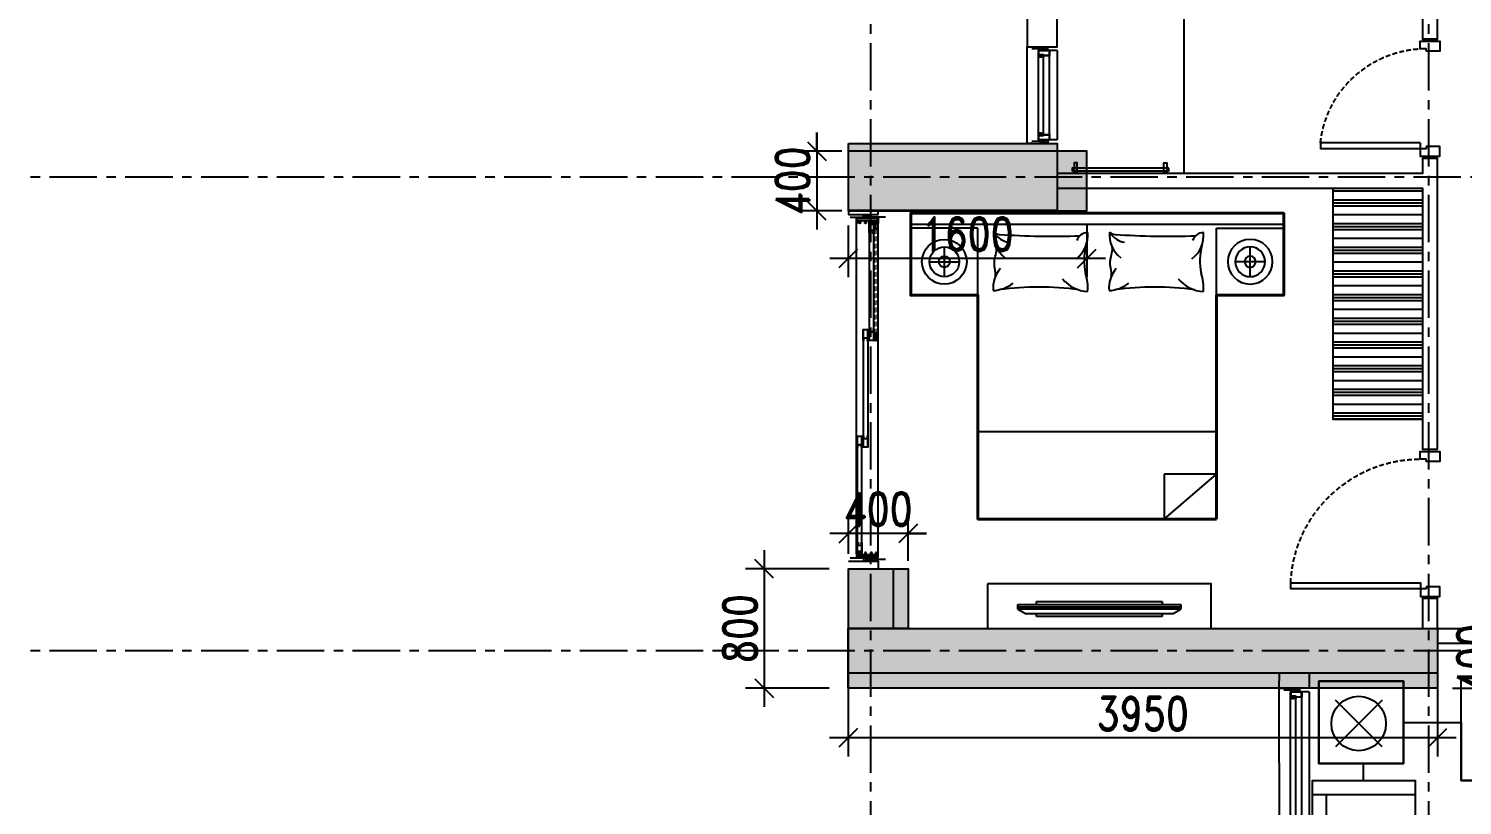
# Model space of a CAD drawing. Header units: millimetres. Extents: x 2061841 to 105821645, y -77612 to 48520811.
# Drawn here: x 105418332 to 105427943, y 48495724 to 48500930 of the extents above; entities that cross this region are included whole.
import ezdxf

# ---------------------------------------------------------------- set-up
doc = ezdxf.new("R2010")
doc.units = ezdxf.units.MM
doc.header["$LTSCALE"] = 10
doc.header["$MEASUREMENT"] = 0
doc.linetypes.add('xa_type A_Seventh floor plan$0$HIDDEN2', pattern=[4.7625, 3.175, -1.5875])
doc.linetypes.add('XR_type A_TYP_GRID$0$CENTER', pattern=[50.8, 31.75, -6.35, 6.35, -6.35])
for name, color, linetype in [('AS-COLS', 2, 'Continuous'), ('DIM', 8, 'Continuous'), ('S-OPENING', 6, 'Continuous'), ('xa_type A_Seventh floor plan$0$A-DOOR', 6, 'Continuous'), ('xa_type A_Seventh floor plan$0$A-ELEV-HIDN', 54, 'xa_type A_Seventh floor plan$0$HIDDEN2'), ('xa_type A_Seventh floor plan$0$A-FURN-MOVE', 54, 'Continuous'), ('xa_type A_Seventh floor plan$0$A-FURN-MOVE-RefEdit0', 54, 'Continuous'), ('xa_type A_Seventh floor plan$0$A-GLAZ-FRAM', 74, 'Continuous'), ('xa_type A_Seventh floor plan$0$A-WALL', 3, 'Continuous'), ('xa_type A_Seventh floor plan$0$A-WALL-CILL', 140, 'Continuous'), ('xa_type A_Seventh floor plan$0$A-WALL-FNSH', 8, 'Continuous'), ('xa_type A_Seventh floor plan$0$AP-SANR-FIXT', 74, 'Continuous'), ('xa_type A_Seventh floor plan$0$xb_type d_second fl_typ_fl$0$A-DOOR', 8, 'Continuous'), ('xa_type A_Seventh floor plan$0$xb_type d_second fl_typ_fl$0$A-WALL', 8, 'Continuous'), ('xa_type A_Seventh floor plan$0$xr_TDT02_Toilet_01_settingout$0$A-ELEV-FINE', 8, 'Continuous'), ('xa_type A_Seventh floor plan$0$xr_TDT02_Toilet_01_settingout$0$A-FLOR-LEVL', 200, 'Continuous'), ('XR_type A_TYP_COL$0$AS-COLS', 2, 'Continuous'), ('XR_type A_TYP_COL$0$AS-COLS-PATT', 253, 'Continuous'), ('XR_type A_TYP_GRID$0$AS-GRID', 24, 'XR_type A_TYP_GRID$0$CENTER')]:
    doc.layers.add(name, color=color, linetype=linetype)
doc.layers.add('S-STRCOL HATCH', color=33, linetype='Continuous', lineweight=9)
doc.layers.add('xa_type A_Seventh floor plan$0$M-WHITE', color=7, linetype='Continuous', lineweight=40)
doc.styles.add('200', font='romand.shx', dxfattribs={"width": 0.8, "height": 225})
doc.dimstyles.new('GR1', dxfattribs={"dimtxt": 225, "dimasz": 125, "dimexe": 125, "dimexo": 100, "dimgap": 50, "dimtad": 1, "dimdec": 0, "dimzin": 3, "dimdsep": 46, "dimtxsty": '200', "dimblk1": 'OBLIQUE', "dimblk2": 'OBLIQUE', "dimsah": 1, "dimcen": 0.0625, "dimdle": 125, "dimclrd": 3, "dimclre": 3, "dimclrt": 2, "dimadec": 0, "dimazin": 0, "dimtfac": 1, "dimtdec": 0, "dimtix": 1, "dimtmove": 0, "dimatfit": 3, "dimfxl": 1, "dimtolj": 1, "dimtzin": 0, "dimarcsym": 0})

# ---------------------------------------------------------------- blocks, each defined once
blk = doc.blocks.new('xa_type A_Seventh floor plan$0$xb_type d_second fl_typ_fl$0$Door frame 100wall')
blk.add_lwpolyline([(-80, 75), (-65, 75), (-65, 115), (-15, 115), (-15, -15), (-80, -15)], close=True)
at = {"layer": 'xa_type A_Seventh floor plan$0$xb_type d_second fl_typ_fl$0$A-WALL'}
blk.add_line((0, 0), (0, 100), dxfattribs=at)
blk = doc.blocks.new('xa_type A_Seventh floor plan$0$xb_type d_second fl_typ_fl$0$bedroom door')
blk.add_lwpolyline([(105.1, -983.9), (105.1, -115), (65.1, -115), (65.1, -983.9), (105.1, -983.9)])
at = {"layer": 'xa_type A_Seventh floor plan$0$A-ELEV-HIDN'}
blk.add_arc((65.1, -115), 869.9, 272.63566, 0, dxfattribs=at)
at = {"rotation": 180}
blk.add_blockref('xa_type A_Seventh floor plan$0$xb_type d_second fl_typ_fl$0$Door frame 100wall', (0, 0), dxfattribs=at)
at = {"xscale": -1, "rotation": 180}
blk.add_blockref('xa_type A_Seventh floor plan$0$xb_type d_second fl_typ_fl$0$Door frame 100wall', (1000, 0), dxfattribs=at)
blk = doc.blocks.new('xa_type A_Seventh floor plan$0$xb_type d_second fl_typ_fl$0$toilet door')
at = {"layer": 'xa_type A_Seventh floor plan$0$A-ELEV-HIDN'}
blk.add_arc((-1763.3, 7052.9), 711.1, 96.47028, 177.00714, dxfattribs=at)
at = {"layer": 'xa_type A_Seventh floor plan$0$xb_type d_second fl_typ_fl$0$A-DOOR'}
for p, q in [((-1843.4, 7090), (-1843.4, 7759.4)), ((-1843.4, 7759.4), (-1803.4, 7759.4)), ((-1803.4, 7090), (-1803.4, 7759.4)), ((-1843.4, 7090), (-1803.4, 7090))]:
    blk.add_line(p, q, dxfattribs=at)
at = {"layer": 'xa_type A_Seventh floor plan$0$xb_type d_second fl_typ_fl$0$A-DOOR', "xscale": -1}
blk.add_blockref('xa_type A_Seventh floor plan$0$xb_type d_second fl_typ_fl$0$Door frame 100wall', (-2538.4, 6975), dxfattribs=at)
at = {"layer": 'xa_type A_Seventh floor plan$0$xb_type d_second fl_typ_fl$0$A-DOOR'}
blk.add_blockref('xa_type A_Seventh floor plan$0$xb_type d_second fl_typ_fl$0$Door frame 100wall', (-1738.4, 6975), dxfattribs=at)
blk = doc.blocks.new('xa_type A_Seventh floor plan$0$Win clip')
for points in [[(14, 1.1), (14, 9), (17.6, 9), (17.6, 7.8), (18.8, 7.8), (18.8, 9), (20, 9), (20, 10.2), (0, 10.2), (0, 0), (3.4, 0), (3.4, -1.2), (2, -1.2), (2, -2.4), (4.6, -2.4), (4.6, 0), (16.8, 0), (16.8, -1.2), (15.4, -1.2), (15.4, -2.4), (18, -2.4), (18, 1.1)], [(1.2, 9), (12.7, 9), (12.7, 1.1), (1.2, 1.1)]]:
    blk.add_lwpolyline(points, close=True)
at = {"layer": 'Defpoints'}
blk.add_line((28, 2.7), (22, 2.7), dxfattribs=at)
blk = doc.blocks.new('*U311')
for p, q in [((70.2, 100), (590, 100)), ((60, 25), (590, 25)), ((70.4, 65.3), (590.2, 65.3))]:
    blk.add_line(p, q)
at = {"color": 251}
for p, q in [((0, 87.5), (25, 87.5)), ((25, 87.5), (0, 37.5)), ((0, 87.5), (25, 37.5)), ((25, 37.5), (0, 37.5)), ((650, 87.5), (625, 87.5)), ((625, 87.5), (650, 37.5)), ((650, 87.5), (625, 37.5)), ((625, 37.5), (650, 37.5))]:
    blk.add_line(p, q, dxfattribs=at)
for points in [[(62.5, 70), (62.5, 66.5), (55, 66.5), (55, 85.3), (58.8, 85.3), (58.8, 83.6), (60, 83.6), (60, 88.4), (58.8, 88.4), (58.8, 86.7), (55, 86.7), (55, 98.7), (58.8, 98.7), (58.8, 97), (60, 97), (60, 100), (25, 100), (25, 25), (60, 25), (60, 65.3), (70, 65.3), (70, 70)], [(587.5, 70), (587.5, 66.5), (595, 66.5), (595, 85.3), (591.2, 85.3), (591.2, 83.6), (590, 83.6), (590, 88.4), (591.2, 88.4), (591.2, 86.7), (595, 86.7), (595, 98.7), (591.2, 98.7), (591.2, 97), (590, 97), (590, 100), (625, 100), (625, 25), (590, 25), (590, 65.3), (580, 65.3), (580, 70)], [(69, 69), (67.8, 69), (67.8, 70), (70, 70), (67.8, 70), (67.8, 69), (69, 69), (69, 66.5), (63.5, 66.5), (63.5, 69)], [(581, 69), (582.2, 69), (582.2, 70), (580, 70), (582.2, 70), (582.2, 69), (581, 69), (581, 66.5), (586.5, 66.5), (586.5, 69)]]:
    blk.add_lwpolyline(points)
for points in [[(58.8, 26.2), (26.2, 26.2), (26.2, 98.8), (53.8, 98.8), (53.8, 65.3), (58.8, 65.3)], [(591.2, 26.2), (623.8, 26.2), (623.8, 98.8), (596.2, 98.8), (596.2, 65.3), (591.2, 65.3)], [(64.7, 80), (64.7, 79), (63.5, 79), (64.7, 79), (64.7, 80), (62.5, 80)], [(585.3, 80), (585.3, 79), (586.5, 79), (585.3, 79), (585.3, 80), (587.5, 80)]]:
    blk.add_lwpolyline(points, close=True)
at = {"layer": 'xa_type A_Seventh floor plan$0$A-WALL-CILL'}
blk.add_line((625, -25), (25, -25), dxfattribs=at)
blk.add_lwpolyline([(0, 145.1), (0, 175.1), (650, 175.1), (650, 145.1)], dxfattribs=at)
at = {"layer": 'xa_type A_Seventh floor plan$0$A-WALL-FNSH'}
for p, q in [((14.8, 87.5), (14.8, 145.1)), ((635.2, 87.5), (635.2, 145.1)), ((25, -25), (25, 35)), ((625, -25), (625, 35))]:
    blk.add_line(p, q, dxfattribs=at)
at = {"rotation": 270}
blk.add_blockref('xa_type A_Seventh floor plan$0$Win clip', (60, 100), dxfattribs=at)
at = {"xscale": -1, "rotation": 90}
blk.add_blockref('xa_type A_Seventh floor plan$0$Win clip', (590, 100), dxfattribs=at)
blk = doc.blocks.new('xa_type A_Seventh floor plan$0$Alframe Door 3T+W')
for p, q in [((35, 145.7), (0, 145.7)), ((0, 145.7), (0, 0)), ((1.3, 2), (1.3, 143.7)), ((1.3, 143.7), (16.1, 143.7)), ((16.1, 143.7), (16.1, 2)), ((18, 129.5), (18, 144.2)), ((18, 144.2), (35, 144.2)), ((34.1, 129.5), (18, 129.5)), ((18, 90), (18, 119.5)), ((18, 119.5), (34.1, 119.5)), ((35, 144.2), (35, 145.7)), ((0, 0), (35, 0)), ((16.1, 2), (1.3, 2)), ((34.1, 90), (18, 90)), ((18, 50.5), (18, 80)), ((18, 80), (34.1, 80)), ((34.1, 50.5), (18, 50.5)), ((18, 16.9), (18, 40.5)), ((18, 40.5), (34.1, 40.5)), ((34.8, 16.9), (18, 16.9)), ((18, 1.5), (18, 11.1)), ((18, 11.1), (34.8, 11.1)), ((35, 1.5), (18, 1.5)), ((35, 0), (35, 1.5))]:
    blk.add_line(p, q)
for centre, start, end in [((22.8, 124.5), 336, 24), ((22.8, 85), 336, 24), ((22.8, 45.5), 336, 24), ((22.8, 14), 346.32448, 13.67552)]:
    blk.add_arc(centre, 12.3, start, end)
blk = doc.blocks.new('xa_type A_Seventh floor plan$0$Alframe Win shutter wmesh')
for points in [[(7.5, -46), (7.5, 0), (4.5, 0), (4.5, -1.2), (6.2, -1.2), (6.2, -13.1), (-6.2, -13.1), (-6.2, -1.2), (-4.5, -1.2), (-4.5, 0), (-7.5, 0), (-7.5, -50), (-1, -50), (-1, -48), (-2, -48), (-2, -49), (-6.2, -49), (-6.2, -46)], [(6.2, -14.1), (-6.2, -14.1), (-6.2, -45), (6.2, -45)]]:
    blk.add_lwpolyline(points, close=True)
blk = doc.blocks.new('xa_type A_Seventh floor plan$0$Al frame Door shutter 1')
blk.add_lwpolyline([(8, -60), (15, -60), (15, 15), (8, 15), (8, 13.5), (13.5, 13.5), (13.5, 0), (-13.5, 0), (-13.5, 13.5), (-8, 13.5), (-8, 15), (-15, 15), (-15, -60), (-8, -60), (-8, -58.5), (-13.5, -58.5), (-13.5, -45), (13.5, -45), (13.5, -58.5), (8, -58.5), (8, -60)])
blk.add_lwpolyline([(-13.5, -43.5), (13.5, -43.5), (13.5, -1.5), (-13.5, -1.5)], close=True)
blk = doc.blocks.new('xa_type A_Seventh floor plan$0$Al frame Door shutter 2')
for p, q in [((-8, 75), (-15, 75)), ((-13.5, 60), (-13.5, 73.5)), ((-13.5, 73.5), (-8, 73.5)), ((13.5, 60), (-13.5, 60)), ((13.5, 58.5), (-13.5, 58.5)), ((-13.5, 58.5), (-13.5, 1.5)), ((-13.5, 1.5), (13.5, 1.5)), ((-8, 73.5), (-8, 75)), ((15, 75), (8, 75)), ((8, 75), (8, 73.5)), ((8, 73.5), (13.5, 73.5)), ((13.5, 73.5), (13.5, 60)), ((13.5, 1.5), (13.5, 58.5)), ((15, 34.5), (15, 75)), ((15, 34.5), (18.5, 34.5)), ((19, 33.2), (15, 33.2)), ((21.3, 37.3), (18.5, 34.5)), ((22.2, 36.4), (19, 33.2)), ((22.2, 36.4), (21.3, 37.3))]:
    blk.add_line(p, q)
blk.add_lwpolyline([(-15, 75), (-15, 0), (15, 0), (15, 33.2)])
blk = doc.blocks.new('*U313')
for p, q in [((49.9, 178.8), (2275.1, 178.8)), ((123.9, 172.6), (764.2, 172.6)), ((123.9, 142.6), (764.2, 142.6)), ((1479.6, 133.1), (839.2, 133.1)), ((1479.6, 103.1), (839.2, 103.1)), ((49.9, 33.1), (2266.1, 33.1)), ((2201.1, 93.6), (1554.6, 93.6)), ((2201.1, 63.6), (1554.6, 63.6))]:
    blk.add_line(p, q)
at = {"linetype": 'xa_type A_Seventh floor plan$0$HIDDEN2'}
for p, q in [((1525.6, 54.6), (2230.1, 54.6)), ((2226.1, 39.6), (1529.6, 39.6))]:
    blk.add_line(p, q, dxfattribs=at)
at = {"color": 251}
for points in [[(25, 80.9), (0, 80.9), (25, 130.9), (0, 130.9), (25, 80.9), (25, 130.9)], [(2300, 80.9), (2325, 80.9), (2300, 130.9), (2325, 130.9), (2300, 80.9), (2300, 130.9)]]:
    blk.add_lwpolyline(points, dxfattribs=at)
at = {"layer": 'xa_type A_Seventh floor plan$0$A-WALL-FNSH'}
for p, q in [((20, 130.9), (20, 220)), ((2305, 130.9), (2305, 220)), ((15, 80.9), (15, -15)), ((2310, 80.9), (2310, -15))]:
    blk.add_line(p, q, dxfattribs=at)
blk.add_blockref('xa_type A_Seventh floor plan$0$Alframe Door 3T+W', (25, 33.1))
at = {"xscale": -1}
for name, p, rotation in [('xa_type A_Seventh floor plan$0$Al frame Door shutter 1', (63.9, 157.6), 90), ('xa_type A_Seventh floor plan$0$Al frame Door shutter 2', (839.2, 157.6), 90), ('xa_type A_Seventh floor plan$0$Al frame Door shutter 2', (764.2, 118.1), 270), ('xa_type A_Seventh floor plan$0$Al frame Door shutter 2', (1554.6, 118.1), 90), ('xa_type A_Seventh floor plan$0$Al frame Door shutter 2', (1479.6, 78.6), 270), ('xa_type A_Seventh floor plan$0$Al frame Door shutter 1', (2261.1, 78.6), 270), ('xa_type A_Seventh floor plan$0$Alframe Win shutter wmesh', (2276.1, 47.1), 270)]:
    blk.add_blockref(name, p, dxfattribs=dict(at, rotation=rotation))
blk.add_blockref('xa_type A_Seventh floor plan$0$Alframe Door 3T+W', (2300, 33.1), dxfattribs=at)
at = {"rotation": 90.00000000000001}
blk.add_blockref('xa_type A_Seventh floor plan$0$Alframe Win shutter wmesh', (1479.6, 47.1), dxfattribs=at)
blk = doc.blocks.new('*U338')
for p, q in [((70.2, 100.1), (940, 100.1)), ((60, 25.1), (940, 25.1)), ((70.4, 65.4), (940.2, 65.4))]:
    blk.add_line(p, q)
at = {"color": 251}
for p, q in [((0, 87.6), (25, 87.6)), ((25, 87.6), (0, 37.6)), ((0, 87.6), (25, 37.6)), ((25, 37.6), (0, 37.6)), ((1000, 87.6), (975, 87.6)), ((975, 87.6), (1000, 37.6)), ((1000, 87.6), (975, 37.6)), ((975, 37.6), (1000, 37.6))]:
    blk.add_line(p, q, dxfattribs=at)
for points in [[(62.5, 70.1), (62.5, 66.6), (55, 66.6), (55, 85.3), (58.8, 85.3), (58.8, 83.6), (60, 83.6), (60, 88.4), (58.8, 88.4), (58.8, 86.7), (55, 86.7), (55, 98.8), (58.8, 98.8), (58.8, 97.1), (60, 97.1), (60, 100.1), (25, 100.1), (25, 25.1), (60, 25.1), (60, 65.4), (70, 65.4), (70, 70.1)], [(937.5, 70.1), (937.5, 66.6), (945, 66.6), (945, 85.3), (941.2, 85.3), (941.2, 83.6), (940, 83.6), (940, 88.4), (941.2, 88.4), (941.2, 86.7), (945, 86.7), (945, 98.8), (941.2, 98.8), (941.2, 97.1), (940, 97.1), (940, 100.1), (975, 100.1), (975, 25.1), (940, 25.1), (940, 65.4), (930, 65.4), (930, 70.1)], [(69, 69.1), (67.8, 69.1), (67.8, 70.1), (70, 70.1), (67.8, 70.1), (67.8, 69.1), (69, 69.1), (69, 66.6), (63.5, 66.6), (63.5, 69.1)], [(931, 69.1), (932.2, 69.1), (932.2, 70.1), (930, 70.1), (932.2, 70.1), (932.2, 69.1), (931, 69.1), (931, 66.6), (936.5, 66.6), (936.5, 69.1)]]:
    blk.add_lwpolyline(points)
for points in [[(58.8, 26.3), (26.2, 26.3), (26.2, 98.9), (53.8, 98.9), (53.8, 65.4), (58.8, 65.4)], [(941.2, 26.3), (973.8, 26.3), (973.8, 98.9), (946.2, 98.9), (946.2, 65.4), (941.2, 65.4)], [(64.7, 80.1), (64.7, 79.1), (63.5, 79.1), (64.7, 79.1), (64.7, 80.1), (62.5, 80.1)], [(935.3, 80.1), (935.3, 79.1), (936.5, 79.1), (935.3, 79.1), (935.3, 80.1), (937.5, 80.1)]]:
    blk.add_lwpolyline(points, close=True)
at = {"layer": 'xa_type A_Seventh floor plan$0$A-WALL-CILL'}
blk.add_line((975, -25), (25, -25), dxfattribs=at)
blk.add_lwpolyline([(0, 145.1), (0, 175.1), (1000, 175.1), (1000, 145.1)], dxfattribs=at)
at = {"layer": 'xa_type A_Seventh floor plan$0$A-WALL-FNSH'}
for p, q in [((14.8, 87.6), (14.8, 145.1)), ((985.2, 87.6), (985.2, 145.1)), ((25, -25), (25, 35.1)), ((975, -25), (975, 35.1))]:
    blk.add_line(p, q, dxfattribs=at)
at = {"rotation": 270}
blk.add_blockref('xa_type A_Seventh floor plan$0$Win clip', (60, 100.1), dxfattribs=at)
at = {"xscale": -1, "rotation": 90}
blk.add_blockref('xa_type A_Seventh floor plan$0$Win clip', (940, 100.1), dxfattribs=at)
blk = doc.blocks.new('xa_type A_Seventh floor plan$0$Bedside table')
for p, q in [((-450, 450), (0, 450)), ((-450, 0), (-450, 450)), ((0, 0), (0, 450)), ((-450, 0), (0, 0))]:
    blk.add_line(p, q)
at = {"color": 251}
for p, q in [((-225, 325), (-225, 125)), ((-325, 225), (-125, 225))]:
    blk.add_line(p, q, dxfattribs=at)
for radius in [150, 100]:
    blk.add_circle((-225, 225), radius)
blk.add_circle((-225, 225), 37.5, dxfattribs=at)
blk = doc.blocks.new('xa_type A_Seventh floor plan$0$Pillow')
for points in [[(-254.4, 186.2, 0.065269), (275.2, 185.2, 0.040806)], [(303.5, 98, 0.101), (306.6, 40.5, -0.12192), (301.4, -49.1, 0.102959), (296.1, -98.2, 0.088453)], [(-304.2, -110.6, 0.11294), (-300.1, 74.6)]]:
    blk.add_lwpolyline(points, format="xyb")
for centre, radius, start, end in [((-8.6, 173.2), 307.7, 175.30484, 198.69419), ((-332.4, -45.4), 244.4, 40.4189, 85.9871), ((334.2, -52), 244.4, 94.0129, 127.59606), ((124.3, 171.9), 193.9, 318.55745, 5.88998), ((-122.5, -178.1), 193.9, 126.5711, 185.88998), ((122.8, -181.7), 192.3, 354.52265, 52.54401), ((-319.9, -115.8), 82.2, 273.18077, 340.45945), ((-80.7, -5019.4), 4847.2, 85.77055, 92.16008), ((191.3, -274.1), 143.3, 34.17586, 80.68806), ((274.9, -245.5), 60.2, 49.09906, 88.1629)]:
    blk.add_arc(centre, radius, start, end)
blk = doc.blocks.new('xa_type A_Seventh floor plan$0$Bed Queensize')
at = {"color": 251}
for p, q in [((-100, -1250), (-100, 1250)), ((-350, 1125), (-350, 925)), ((-1487.3, 800), (-1487.3, -800))]:
    blk.add_line(p, q, dxfattribs=at)
blk.add_lwpolyline([(-1773.9, -448.9), (-2075, -448.9), (-1773.9, -800)], close=True, dxfattribs=at)
at = {"layer": 'xa_type A_Seventh floor plan$0$A-FURN-MOVE-RefEdit0'}
for p, q in [((-575, 1250), (-125, 1250)), ((-125, 800), (-125, 1250)), ((-450, 1025), (-250, 1025)), ((-575, 800), (-125, 800))]:
    blk.add_line(p, q, dxfattribs=at)
for radius in [150, 100, 37.5]:
    blk.add_circle((-350, 1025), radius, dxfattribs=at)
at = {"layer": 'xa_type A_Seventh floor plan$0$M-WHITE'}
blk.add_lwpolyline([(-2075, -800), (-2075, 800), (-575, 800), (-575, 1250), (-25, 1250), (-25, -1250), (-575, -1250), (-575, -800)], close=True, dxfattribs=at)
at = {"layer": 'xa_type A_Seventh floor plan$0$A-FURN-MOVE-RefEdit0', "rotation": 90}
for p in [(-351.8, 379.7), (-351.8, -396.7)]:
    blk.add_blockref('xa_type A_Seventh floor plan$0$Pillow', p, dxfattribs=at)
at = {"layer": 'xa_type A_Seventh floor plan$0$A-FURN-MOVE-RefEdit0', "xscale": -0.9999999999999999, "rotation": 180}
blk.add_blockref('xa_type A_Seventh floor plan$0$Bedside table', (-125, -800), dxfattribs=at)
blk = doc.blocks.new('xa_type A_Seventh floor plan$0$tv')
for p, q in [((-500.5, 0), (-500.5, -20.1)), ((339.9, 0), (-500.5, 0)), ((339.9, -20.1), (339.9, 0)), ((-626.3, -50.3), (-576, -20.1)), ((465.7, -50.3), (-626.3, -50.3)), ((-626.3, -50.3), (-626.3, -80.5)), ((465.7, -50.3), (-626.3, -50.3)), ((-626.3, -65.4), (465.7, -65.4)), ((-626.3, -80.5), (465.7, -80.5)), ((-576, -20.1), (415.4, -20.1)), ((-500.5, -80.5), (-500.5, -100.6)), ((339.9, -100.6), (339.9, -80.5)), ((415.4, -20.1), (465.7, -50.3)), ((465.7, -80.5), (465.7, -50.3)), ((-500.5, -100.6), (339.9, -100.6))]:
    blk.add_line(p, q)
blk = doc.blocks.new('xa_type A_Seventh floor plan$0$xr_TDT02_Toilet_01_settingout$0$i dont know')
at = {"layer": 'xa_type A_Seventh floor plan$0$AP-SANR-FIXT', "ltscale": 0.2}
blk.add_lwpolyline([(19553.3, 3403), (20203.3, 3403), (20203.3, 3422.5), (19553.3, 3422.5)], close=True, dxfattribs=at)
at = {"layer": 'xa_type A_Seventh floor plan$0$AP-SANR-FIXT', "ltscale": 0.2, "elevation": 0}
for points in [[(19568.4, 3434), (19588.3, 3434), (19588.3, 3368.5), (19568.4, 3368.5)], [(20188.3, 3434), (20168.5, 3434), (20168.5, 3368.5), (20188.3, 3368.5)]]:
    blk.add_lwpolyline(points, close=True, dxfattribs=at)
blk = doc.blocks.new('xa_type A_Seventh floor plan$0$drsf')
at = {"layer": 'xa_type A_Seventh floor plan$0$A-FURN-MOVE'}
for p, q in [((5040393.1, 3532375.7, 0), (5040393.1, 3533068.7, 0)), ((5040393.1, 3532375.7, 0), (5040393.1, 3533068.7, 0)), ((5040393.1, 3532375.7, 0), (5040393.1, 3533068.7, 0)), ((5042210.8, 3532375.7, 0), (5042210.7, 3533068.7, 0)), ((5042304.2, 3532375.7, 0), (5042304.2, 3533068.6, 0)), ((5040393.1, 3532975.2, 0), (5042210.7, 3532975.1, 0)), ((5040999, 3532375.7, 0), (5040999, 3532975.2, 0)), ((5041604.8, 3532375.7, 0), (5041604.9, 3532975.1, 0)), ((5039769.6, 3532600.7, 0), (5039456.7, 3532913.6, 0)), ((5039769.7, 3532913.6, 0), (5039456.7, 3532600.7, 0)), ((5039301.4, 3532373.9, 0), (5039301.4, 3531431.1, 0)), ((5042210.7, 3532375.6, 0), (5040299.6, 3532375.8, 0)), ((5039301.4, 3532280.4, 0), (5039994.4, 3532280.4, 0)), ((5039394.9, 3532280.4), (5039394.9, 3531524.6, 0)), ((5039994.3, 3531224.5, 0), (5039994.4, 3531830.4, 0)), ((5039994.3, 3531524.5, 0), (5039301.4, 3531524.6, 0)), ((5039301.3, 3530638.2, 0), (5039301.4, 3531431.1, 0)), ((5039301.4, 3531431.1, 0), (5039994.3, 3531431, 0)), ((5039301.4, 3531431.1, 0), (5039994.3, 3531431, 0)), ((5039994.3, 3531337.5, 0), (5039301.4, 3531337.6, 0)), ((5039394.9, 3530731.7), (5039394.9, 3531337.6, 0)), ((5039301.3, 3530731.7, 0), (5039994.3, 3530731.7, 0)), ((5039994.3, 3530638.2, 0), (5039301.3, 3530638.2, 0))]:
    blk.add_line(p, q, dxfattribs=at)
at = {"layer": 'xa_type A_Seventh floor plan$0$A-FURN-MOVE', "elevation": 0}
for points in [[(5040299.6, 3532375.8), (5040299.6, 3533068.7), (5042304.2, 3533068.6), (5042304.2, 3532375.6)], [(5039345.4, 3532488.6), (5039914.5, 3532488.6), (5039914.6, 3533041.5), (5039345.5, 3533041.5)], [(5039914.5, 3532488.6), (5039345.4, 3532488.6), (5039345.5, 3533041.5), (5039914.6, 3533041.5)], [(5039345.5, 3533041.5), (5039914.6, 3533041.5), (5039914.5, 3532488.6), (5039345.4, 3532488.6)], [(5039994.3, 3530638.2), (5039994.4, 3532373.9), (5039301.4, 3532373.9), (5039301.3, 3530638.2)], [(5040367.4, 3531911), (5040367.3, 3530661), (5041634.4, 3530660.9), (5041634.5, 3531910.9)], [(5040367.4, 3531911), (5041634.5, 3531910.9), (5041634.4, 3530660.9), (5040367.3, 3530661)], [(5040392.3, 3531886), (5040392.3, 3530686), (5041609.5, 3530685.9), (5041609.5, 3531885.9)]]:
    blk.add_lwpolyline(points, close=True, dxfattribs=at)
for points in [[(5042187, 3530133.5), (5039644.9, 3530133.6), (5039644.9, 3530638.2), (5039994.3, 3530638.2), (5039994.4, 3532373.9), (5039645, 3532373.9), (5039645, 3532488.6), (5039914.5, 3532488.6), (5039914.5, 3532765), (5040299.6, 3532765), (5040299.6, 3532375.8), (5041885.3, 3532375.7), (5041885.3, 3532375.7), (5042187.1, 3532375.6), (5042187.1, 3531683.8), (5041999.3, 3531683.8, 0.414214), (5041949.3, 3531633.8), (5041949.3, 3531283.8, 0.414214), (5041999.3, 3531233.8), (5042187.1, 3531233.8), (5042187, 3530913.3), (5041999.3, 3530913.3, 0.414214), (5041949.2, 3530863.3), (5041949.2, 3530513.3, 0.414214), (5041999.2, 3530463.3), (5042187, 3530463.3)], [(5041999.3, 3531233.8), (5042349.3, 3531233.8, 0.414214), (5042399.3, 3531283.8), (5042399.3, 3531633.8, 0.414214), (5042349.3, 3531683.8), (5041999.3, 3531683.8, 0.414214), (5041949.3, 3531633.8), (5041949.3, 3531283.8, 0.414214)], [(5041999.3, 3531233.8), (5042349.3, 3531233.8, 0.414214), (5042399.3, 3531283.8), (5042399.3, 3531633.8, 0.414214), (5042349.3, 3531683.8), (5041999.3, 3531683.8, 0.414214), (5041949.3, 3531633.8), (5041949.3, 3531283.8, 0.414214)], [(5041999.2, 3530463.3), (5042349.2, 3530463.3, 0.414214), (5042399.2, 3530513.3), (5042399.2, 3530863.3, 0.414214), (5042349.3, 3530913.3), (5041999.3, 3530913.3, 0.414214), (5041949.2, 3530863.3), (5041949.2, 3530513.3, 0.414214)], [(5041999.2, 3530463.3), (5042349.2, 3530463.3, 0.414214), (5042399.2, 3530513.3), (5042399.2, 3530863.3, 0.414214), (5042349.3, 3530913.3), (5041999.3, 3530913.3, 0.414214), (5041949.2, 3530863.3), (5041949.2, 3530513.3, 0.414214)]]:
    blk.add_lwpolyline(points, format="xyb", close=True, dxfattribs=at)
blk.add_lwpolyline([(5040417.3, 3531861), (5040417.3, 3530711), (5041584.5, 3530710.9), (5041584.5, 3531860.9), (5040417.3, 3531861)], dxfattribs=at)
at = {"layer": 'xa_type A_Seventh floor plan$0$A-FURN-MOVE'}
blk.add_circle((5039613.2, 3532757.1, 0), 182.9, dxfattribs=at)
blk = doc.blocks.new('_Oblique')
at = {"color": 0, "linetype": 'ByBlock', "lineweight": -2}
blk.add_line((-0.5, -0.5), (0.5, 0.5), dxfattribs=at)
blk = doc.blocks.new('*D394')
at = {"layer": 'Defpoints', "color": 0, "transparency": 16777216}
for p in [(874.4, 17897.3), (4824.2, 17897.3), (874.4, 17285.8)]:
    blk.add_point(p, dxfattribs=at)
at = {"layer": 'DIM', "color": 3, "lineweight": -2, "transparency": 16777216}
for p, q in [((874.4, 17797.3), (874.4, 17160.8)), ((4824.2, 17797.3), (4824.2, 17160.8)), ((4949.2, 17285.8), (749.4, 17285.8))]:
    blk.add_line(p, q, dxfattribs=at)
at = {"layer": 'DIM', "color": 3, "linetype": 'ByBlock', "lineweight": -2, "transparency": 16777216, "xscale": 125, "yscale": 125, "zscale": 125, "rotation": 180}
blk.add_blockref('_Oblique', (874.4, 17285.8), dxfattribs=at)
at = {"layer": 'DIM', "color": 3, "linetype": 'ByBlock', "lineweight": -2, "transparency": 16777216, "xscale": 125, "yscale": 125, "zscale": 125}
blk.add_blockref('_Oblique', (4824.2, 17285.8), dxfattribs=at)
at = {"layer": 'DIM', "color": 2, "transparency": 16777216, "insert": (2849.3, 17448.3), "char_height": 225, "attachment_point": 5, "style": '200'}
blk.add_mtext('\\A1;3950', dxfattribs=at)
blk = doc.blocks.new('*D395')
at = {"layer": 'Defpoints', "color": 0, "transparency": 16777216}
for p in [(874.7, 18657.2), (874.7, 18420), (1274.7, 18373.2)]:
    blk.add_point(p, dxfattribs=at)
at = {"layer": 'DIM', "color": 3, "lineweight": -2, "transparency": 16777216}
for p, q in [((874.7, 18520), (874.7, 18782.2)), ((1274.7, 18473.2), (1274.7, 18782.2)), ((1399.7, 18657.2), (749.7, 18657.2)), ((874.7, 18657.2), (749.7, 18657.2)), ((1274.7, 18657.2), (1399.7, 18657.2))]:
    blk.add_line(p, q, dxfattribs=at)
at = {"layer": 'DIM', "color": 3, "linetype": 'ByBlock', "lineweight": -2, "transparency": 16777216, "xscale": 125, "yscale": 125, "zscale": 125}
blk.add_blockref('_Oblique', (874.7, 18657.2), dxfattribs=at)
at = {"layer": 'DIM', "color": 3, "linetype": 'ByBlock', "lineweight": -2, "transparency": 16777216, "xscale": 125, "yscale": 125, "zscale": 125, "rotation": 180}
blk.add_blockref('_Oblique', (1274.7, 18657.2), dxfattribs=at)
at = {"layer": 'DIM', "color": 2, "transparency": 16777216, "insert": (1074.7, 18819.7), "char_height": 225, "attachment_point": 5, "style": '200'}
blk.add_mtext('\\A1;400', dxfattribs=at)
blk = doc.blocks.new('*D396')
at = {"layer": 'Defpoints', "color": 0, "transparency": 16777216}
for p in [(845.4, 18420), (310.8, 17620), (845.4, 17620)]:
    blk.add_point(p, dxfattribs=at)
at = {"layer": 'DIM', "color": 3, "lineweight": -2, "transparency": 16777216}
for p, q in [((310.8, 18545), (310.8, 17495)), ((745.4, 18420), (185.8, 18420)), ((745.4, 17620), (185.8, 17620))]:
    blk.add_line(p, q, dxfattribs=at)
at = {"layer": 'DIM', "color": 3, "linetype": 'ByBlock', "lineweight": -2, "transparency": 16777216, "xscale": 125, "yscale": 125, "zscale": 125}
for p, rotation in [((310.8, 18420), 90), ((310.8, 17620), 270)]:
    blk.add_blockref('_Oblique', p, dxfattribs=dict(at, rotation=rotation))
at = {"layer": 'DIM', "color": 2, "transparency": 16777216, "insert": (148.3, 18020), "char_height": 225, "attachment_point": 5, "rotation": 90, "style": '200'}
blk.add_mtext('\\A1;800', dxfattribs=at)
blk = doc.blocks.new('*D397')
at = {"layer": 'Defpoints', "color": 0, "transparency": 16777216}
for p in [(874.5, 20820), (2474.5, 20820), (874.5, 20500)]:
    blk.add_point(p, dxfattribs=at)
at = {"layer": 'DIM', "color": 3, "lineweight": -2, "transparency": 16777216}
for p, q in [((874.5, 20720), (874.5, 20375)), ((2474.5, 20720), (2474.5, 20375)), ((2599.5, 20500), (749.5, 20500))]:
    blk.add_line(p, q, dxfattribs=at)
at = {"layer": 'DIM', "color": 3, "linetype": 'ByBlock', "lineweight": -2, "transparency": 16777216, "xscale": 125, "yscale": 125, "zscale": 125, "rotation": 180}
blk.add_blockref('_Oblique', (874.5, 20500), dxfattribs=at)
at = {"layer": 'DIM', "color": 3, "linetype": 'ByBlock', "lineweight": -2, "transparency": 16777216, "xscale": 125, "yscale": 125, "zscale": 125}
blk.add_blockref('_Oblique', (2474.5, 20500), dxfattribs=at)
at = {"layer": 'DIM', "color": 2, "transparency": 16777216, "insert": (1674.5, 20662.5), "char_height": 225, "attachment_point": 5, "style": '200'}
blk.add_mtext('\\A1;1600', dxfattribs=at)
blk = doc.blocks.new('*D398')
at = {"layer": 'Defpoints', "color": 0, "transparency": 16777216}
for p in [(931.7, 21220), (663, 20820), (931.7, 20820)]:
    blk.add_point(p, dxfattribs=at)
at = {"layer": 'DIM', "color": 3, "lineweight": -2, "transparency": 16777216}
for p, q in [((663, 21345), (663, 20695)), ((663, 21220), (663, 21345)), ((831.7, 21220), (538, 21220)), ((831.7, 20820), (538, 20820)), ((663, 20820), (663, 20695))]:
    blk.add_line(p, q, dxfattribs=at)
at = {"layer": 'DIM', "color": 3, "linetype": 'ByBlock', "lineweight": -2, "transparency": 16777216, "xscale": 125, "yscale": 125, "zscale": 125}
for p, rotation in [((663, 21220), 270), ((663, 20820), 90)]:
    blk.add_blockref('_Oblique', p, dxfattribs=dict(at, rotation=rotation))
at = {"layer": 'DIM', "color": 2, "transparency": 16777216, "insert": (500.5, 21020), "char_height": 225, "attachment_point": 5, "rotation": 90, "style": '200'}
blk.add_mtext('\\A1;400', dxfattribs=at)
blk = doc.blocks.new('*D451')
at = {"layer": 'Defpoints', "color": 0, "transparency": 16777216}
for p in [(4824.2, 18019.9), (5230.6, 18019.9), (4824.2, 17619.9)]:
    blk.add_point(p, dxfattribs=at)
at = {"layer": 'DIM', "color": 3, "lineweight": -2, "transparency": 16777216}
for p, q in [((5230.6, 17494.9), (5230.6, 18144.9)), ((5230.6, 18019.9), (5230.6, 18144.9)), ((4924.2, 18019.9), (5355.6, 18019.9)), ((4924.2, 17619.9), (5355.6, 17619.9)), ((5230.6, 17619.9), (5230.6, 17494.9))]:
    blk.add_line(p, q, dxfattribs=at)
at = {"layer": 'DIM', "color": 3, "linetype": 'ByBlock', "lineweight": -2, "transparency": 16777216, "xscale": 125, "yscale": 125, "zscale": 125}
for p, rotation in [((5230.6, 18019.9), 270), ((5230.6, 17619.9), 90)]:
    blk.add_blockref('_Oblique', p, dxfattribs=dict(at, rotation=rotation))
at = {"layer": 'DIM', "color": 2, "transparency": 16777216, "insert": (5068.1, 17819.9), "char_height": 225, "attachment_point": 5, "rotation": 90, "style": '200'}
blk.add_mtext('\\A1;400', dxfattribs=at)
blk = doc.blocks.new('G$CDE8A9FAD')
at = {"layer": 'S-STRCOL HATCH'}
h = blk.add_hatch(color=256, dxfattribs=at)
h.dxf.hatch_style = 1
h.paths.add_polyline_path([(874.5, 20820), (2474.5, 20820), (2474.5, 21220), (874.5, 21220), (874.5, 20820)])
h = blk.add_hatch(color=256, dxfattribs=at)
h.dxf.hatch_style = 1
h.paths.add_polyline_path([(874.7, 18019.9), (874.7, 18420), (1274.7, 18420), (1274.7, 18019.9), (874.7, 18019.9)])
h = blk.add_hatch(color=256, dxfattribs=at)
h.dxf.hatch_style = 1
h.paths.add_polyline_path([(4824.2, 17619.9), (874.4, 17619.9), (874.4, 18019.9), (4824.2, 18019.9), (4824.2, 17619.9)])
at = {"layer": 'AS-COLS', "color": 1, "elevation": 0}
for points in [[(874.5, 20820), (2474.5, 20820), (2474.5, 21220), (874.5, 21220)], [(874.7, 18019.9), (874.7, 18420), (1274.7, 18420), (1274.7, 18019.9)], [(4824.2, 17619.9), (874.4, 17619.9), (874.4, 18019.9), (4824.2, 18019.9)]]:
    blk.add_lwpolyline(points, close=True, dxfattribs=at)
at = {"layer": 'DIM'}
for base, p1, p2, picture, middle in [((663, 20820, 0), (931.7, 21220), (931.7, 20820), '*D398', (500.5, 21020, 0)), ((310.8, 17620, 0), (845.4, 18420), (845.4, 17620), '*D396', (148.3, 18020, 0)), ((5230.6, 18019.9), (4824.2, 17619.9), (4824.2, 18019.9), '*D451', (5068.1, 17819.9))]:
    dim = blk.add_linear_dim(base=base, p1=p1, p2=p2, angle=90, dimstyle='GR1', dxfattribs=at)
    dim.commit()
    dim.dimension.update_dxf_attribs({"geometry": picture, "text_midpoint": middle})
for base, p1, p2, picture, middle in [((874.5, 20500, 0), (2474.5, 20820), (874.5, 20820), '*D397', (1674.5, 20662.5, 0)), ((874.7, 18657.2, 0), (1274.7, 18373.2), (874.7, 18420), '*D395', (1074.7, 18819.7, 0)), ((874.4, 17285.8, 0), (4824.2, 17897.3), (874.4, 17897.3), '*D394', (2849.3, 17448.3, 0))]:
    dim = blk.add_linear_dim(base=base, p1=p1, p2=p2, dimstyle='GR1', dxfattribs=at)
    dim.commit()
    dim.dimension.update_dxf_attribs({"geometry": picture, "text_midpoint": middle})
blk = doc.blocks.new('TOWER-A TYPICAL FLOOR FRAMING PLAN N')
at = {"layer": 'xa_type A_Seventh floor plan$0$A-FURN-MOVE'}
h = blk.add_hatch(dxfattribs=at)
h.set_pattern_fill('PLASTI', color=256, scale=25)
h.set_pattern_definition([(0, (97550759.22, 45052169.65), (0, 158.75), []), (0, (97550759.22, 45052189.5), (0, 158.75), []), (0, (97550759.22, 45052209.34), (0, 158.75), []), (0, (97550759.22, 45052268.87), (0, 158.75), [])])
h.paths.add_polyline_path([(102664676.4, 48596324.6), (102664076.5, 48596324.5), (102664076.5, 48597874.6), (102664676.7, 48597874.6)])
at = {"layer": 'XR_type A_TYP_COL$0$AS-COLS-PATT'}
h = blk.add_hatch(color=256, dxfattribs=at)
h.dxf.hatch_style = 1
h.paths.add_polyline_path([(102660827.1, 48598175), (102662227.1, 48598175), (102662227.1, 48597725), (102660827.1, 48597725)])
h = blk.add_hatch(color=256, dxfattribs=at)
h.dxf.hatch_style = 1
h.paths.add_polyline_path([(102661127.1, 48595325), (102661127.1, 48594925), (102664777.1, 48594925), (102664777.1, 48594625), (102660827.1, 48594625), (102660827.1, 48595325)])
at = {"layer": 'xa_type A_Seventh floor plan$0$A-FURN-MOVE', "elevation": 0}
blk.add_lwpolyline([(102664676.5, 48596324.5), (102664076.5, 48596324.6), (102664076.6, 48597874.6)], dxfattribs=at)
blk.add_lwpolyline([(102661759.6, 48595224.1), (102661759.6, 48594924.1), (102663259.6, 48594924.1), (102663259.6, 48595224.1)], close=True, dxfattribs=at)
at = {"layer": 'xa_type A_Seventh floor plan$0$A-WALL'}
for p, q in [((102660827.1, 48597724.2, 0), (102660827.1, 48597699.6, 0)), ((102660827.1, 48597699.6, 0), (102661027.1, 48597699.6, 0)), ((102661027.1, 48597699.6, 0), (102661027.1, 48597724.2, 0))]:
    blk.add_line(p, q, dxfattribs=at)
at = {"layer": 'xa_type A_Seventh floor plan$0$A-WALL', "elevation": 0}
for points in [[(102664883, 48599724.6), (102664776.7, 48599724.6), (102664777.3, 48600325), (102664677.3, 48600325), (102664676.7, 48599724.6), (102663576.6, 48599724.6), (102663576.3, 48600349.2), (102663476.3, 48600349.2), (102663476.6, 48599724.6), (102661026.6, 48599724.8), (102661026.7, 48600448.6), (102660826.7, 48600448.6), (102660826.6, 48599624.8), (102662026.3, 48599624.7), (102662026.4, 48598824.2), (102662226.4, 48598824.2), (102662226.3, 48599624.7), (102664676.6, 48599624.6), (102664676.4, 48598875), (102664776.4, 48598875), (102664776.6, 48599624.6), (102664883, 48599624.6), (102664883, 48599724.6)], [(102664776.6, 48596124.6), (102664776.6, 48598075), (102664676.4, 48598075), (102664676.4, 48597975), (102662226.4, 48597974.9), (102662226.4, 48597974.9)], [(102662226.7, 48597874.9), (102664676.6, 48597875), (102664676.6, 48596124.6)], [(102660827, 48595374.6), (102661027, 48595374.6), (102661027, 48595324.1)], [(102664776.5, 48594924.1), (102664776.4, 48595124.6), (102664676.6, 48595124.6), (102664676.6, 48594924.1)], [(102664776.6, 48594924.1), (102666939.4, 48594924.1), (102666939.4, 48594824), (102664776.6, 48594824.2)], [(102663916.4, 48594624.3), (102663916.4, 48594525), (102663716.2, 48594524.9), (102663716.3, 48594624.3)]]:
    blk.add_lwpolyline(points, dxfattribs=at)
at = {"layer": 'xa_type A_Seventh floor plan$0$xr_TDT02_Toilet_01_settingout$0$A-FLOR-LEVL', "elevation": 0}
blk.add_lwpolyline([(102663076.3, 48599629.6), (102663076.4, 48597979.6)], dxfattribs=at)
at = {"layer": 'XR_type A_TYP_COL$0$AS-COLS', "elevation": 0}
for points in [[(102660827.1, 48598175), (102662227.1, 48598175), (102662227.1, 48597725), (102660827.1, 48597725)], [(102661127.1, 48595325), (102661127.1, 48594925), (102664777.1, 48594925), (102664777.1, 48594625), (102660827.1, 48594625), (102660827.1, 48595325)]]:
    blk.add_lwpolyline(points, close=True, dxfattribs=at)
at = {"layer": 'XR_type A_TYP_GRID$0$AS-GRID'}
for p, q in [((102660976.6, 48610531), (102660976.6, 48574150.4)), ((102664716.6, 48610531), (102664716.6, 48574150.4)), ((102691349.4, 48597949.2), (102655331.9, 48597949.2)), ((102691349.4, 48594774.1), (102655331.9, 48594774.1))]:
    blk.add_line(p, q, dxfattribs=at)
at = {"layer": 'AS-COLS', "color": 6}
blk.add_blockref('G$CDE8A9FAD', (102659952.3, 48576904.6), dxfattribs=at)
at = {"layer": 'xa_type A_Seventh floor plan$0$A-DOOR', "xscale": -1}
for name, p, rotation in [('xa_type A_Seventh floor plan$0$xb_type d_second fl_typ_fl$0$toilet door', (102671751.5, 48596337), 90.00318500873529), ('xa_type A_Seventh floor plan$0$xb_type d_second fl_typ_fl$0$bedroom door', (102664776.6, 48595124.6), 270.0031850087354)]:
    blk.add_blockref(name, p, dxfattribs=dict(at, rotation=rotation))
at = {"layer": 'xa_type A_Seventh floor plan$0$A-FURN-MOVE', "rotation": 90.00318500873543}
blk.add_blockref('xa_type A_Seventh floor plan$0$Bed Queensize', (102662495.7, 48597732.5), dxfattribs=at)
at = {"layer": 'xa_type A_Seventh floor plan$0$A-FURN-MOVE', "xscale": -1, "rotation": 179.9968149912647}
blk.add_blockref('xa_type A_Seventh floor plan$0$tv', (102662589.9, 48595003.7), dxfattribs=at)
at = {"layer": 'xa_type A_Seventh floor plan$0$A-GLAZ-FRAM'}
for name, p, rotation in [('*U311', (102662201.4, 48598174.2), 90.00318500873543), ('*U313', (102661060.1, 48595374.6, 0), 90), ('*U338', (102663891.4, 48593525), 90.00318500873543)]:
    blk.add_blockref(name, p, dxfattribs=dict(at, rotation=rotation))
at = {"layer": 'xa_type A_Seventh floor plan$0$A-WALL'}
blk.add_blockref('xa_type A_Seventh floor plan$0$drsf', (97624635.2, 45061530.2, 0), dxfattribs=at)
at = {"layer": 'xa_type A_Seventh floor plan$0$xr_TDT02_Toilet_01_settingout$0$A-ELEV-FINE', "linetype": 'Continuous', "rotation": 180.0031850087352}
blk.add_blockref('xa_type A_Seventh floor plan$0$xr_TDT02_Toilet_01_settingout$0$i dont know', (102682529.6, 48601414.7), dxfattribs=at)

msp = doc.modelspace()

# ---------------------------------------------------------------- block references
at = {"layer": 'S-OPENING'}
msp.add_blockref('TOWER-A TYPICAL FLOOR FRAMING PLAN N', (2763000.3, -98014.7), dxfattribs=at)

doc.saveas('drawing.dxf')
